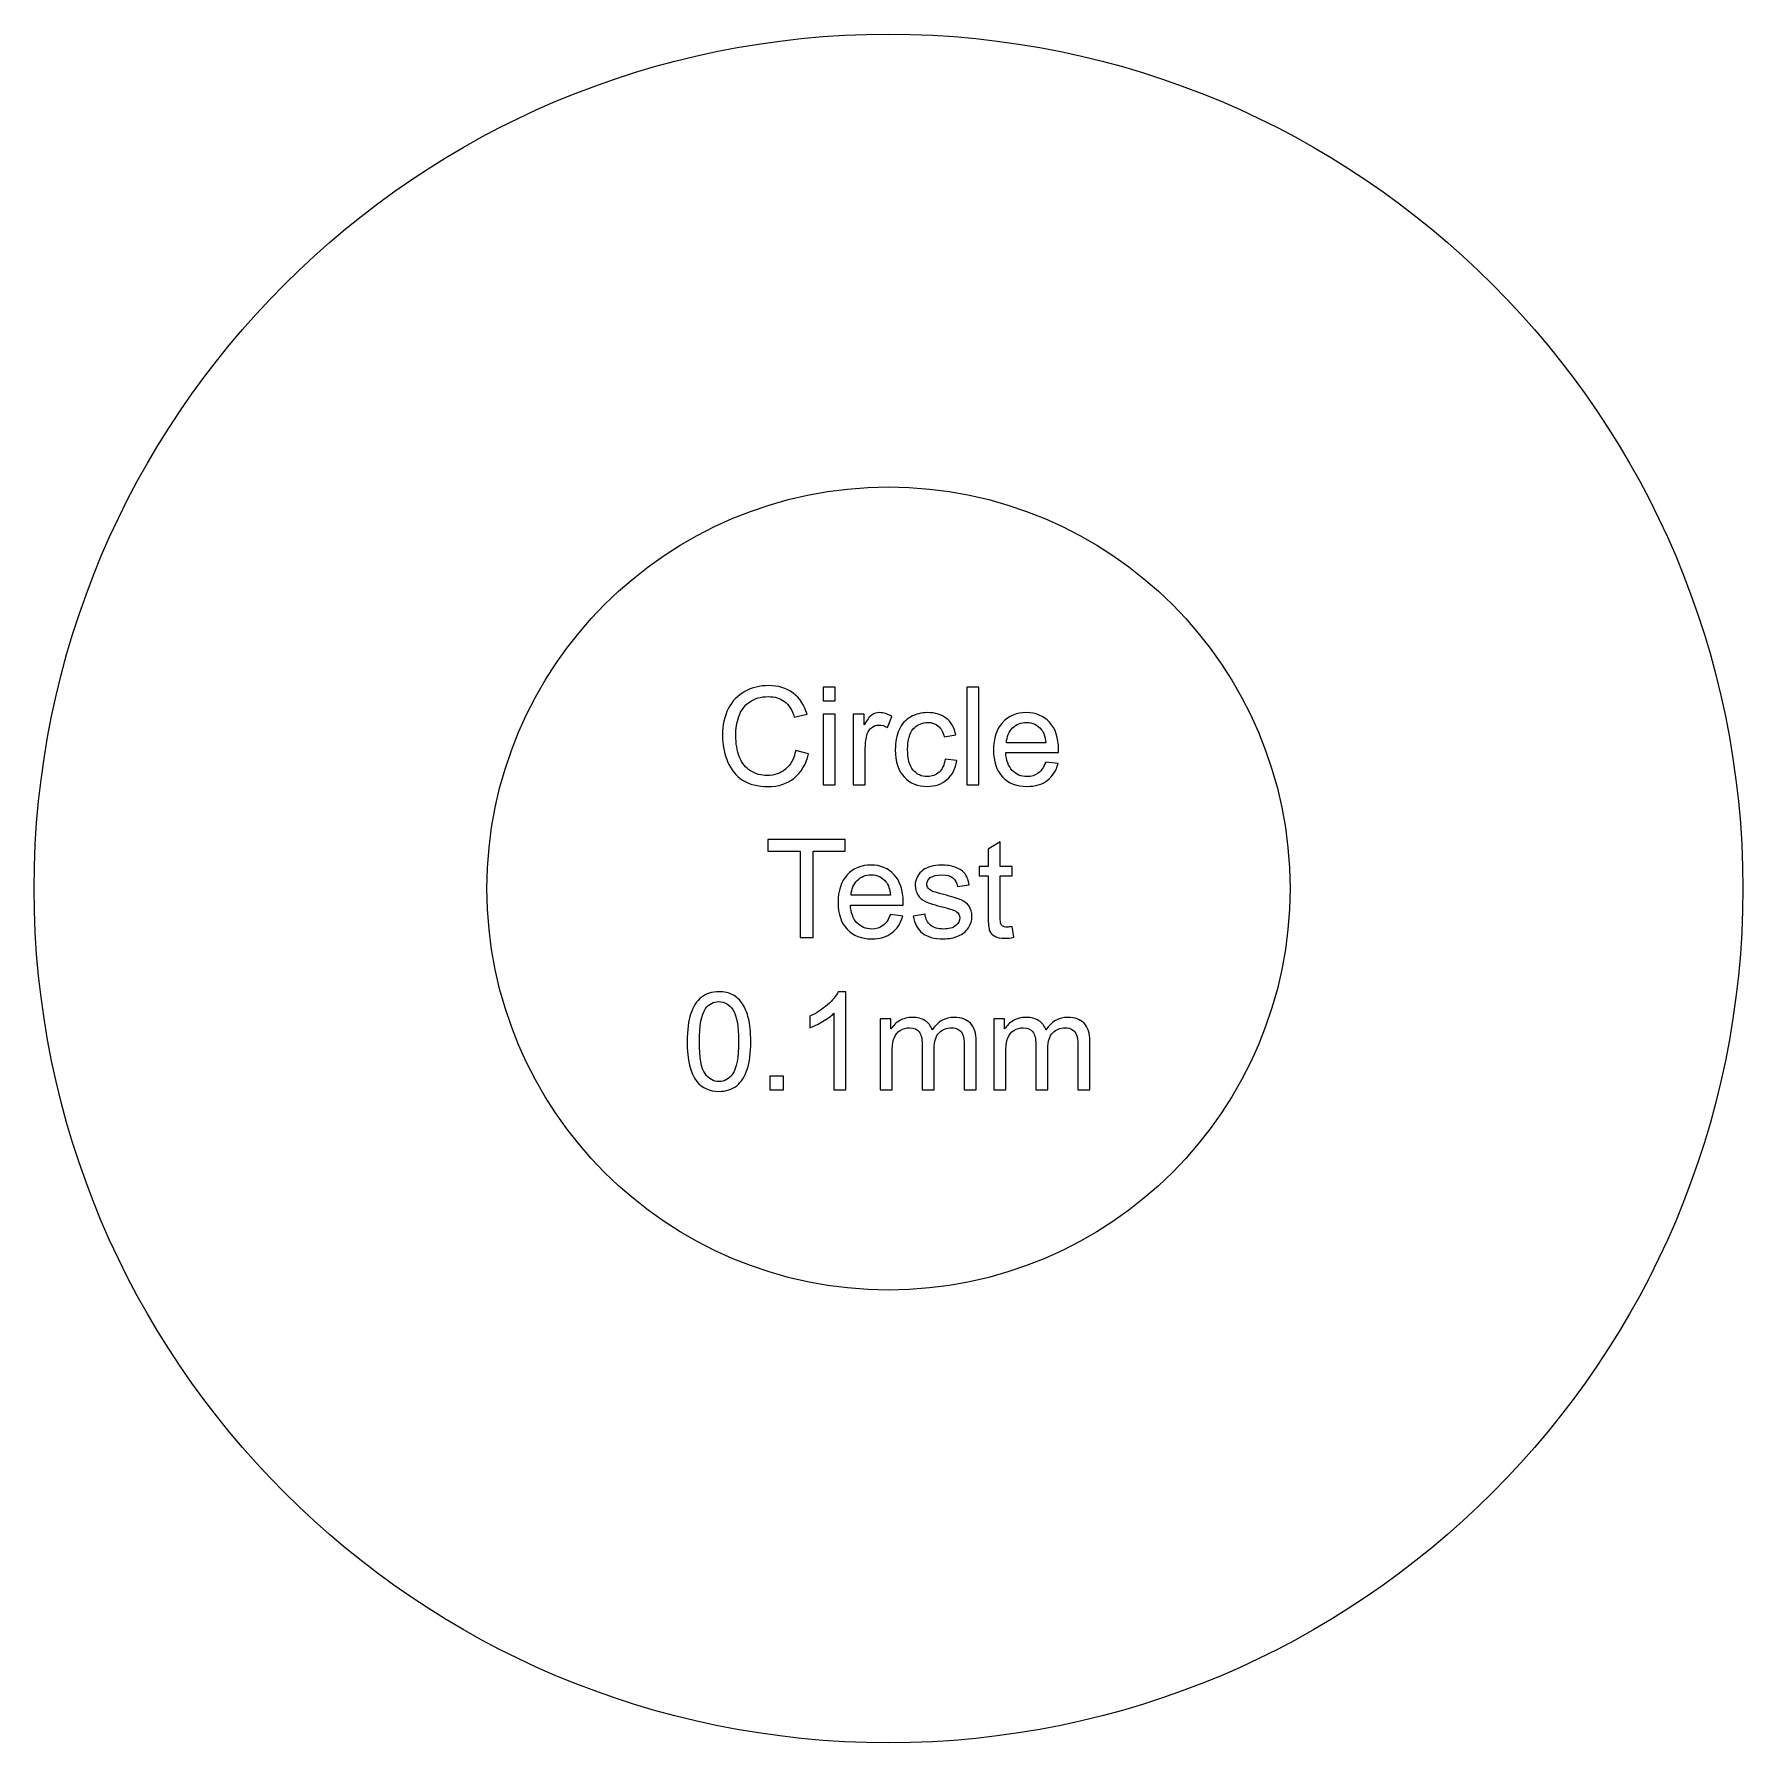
# Model space of a CAD drawing. Extents: x 482 to 593, y 54 to 165.
import ezdxf

# ---------------------------------------------------------------- set-up
doc = ezdxf.new("R2010")
doc.units = 0
doc.header["$MEASUREMENT"] = 0
doc.layers.add('LAYER_1', color=7, linetype='CONTINUOUS')

msp = doc.modelspace()

# ---------------------------------------------------------------- linework, layer by layer
at = {"layer": 'LAYER_1', "color": 250}
for major_axis in [(0, 55.3598), (0, 26.0174)]:
    msp.add_ellipse((537.712, 109.7648), major_axis=major_axis, ratio=1, dxfattribs=at)
for points, knots in [([(531.6973, 118.697), (531.6973, 118.697), (532.5372, 118.4848), (532.5372, 118.4848), (532.5372, 118.4848), (532.3619, 117.7967), (532.0466, 117.2736), (531.5913, 116.9126), (531.5913, 116.9126), (531.136, 116.5516), (530.579, 116.3704), (529.9203, 116.3704), (529.9203, 116.3704), (529.2396, 116.3704), (528.6856, 116.5089), (528.2583, 116.7874), (528.2583, 116.7874), (527.831, 117.0644), (527.5068, 117.4667), (527.2843, 117.9927), (527.2843, 117.9927), (527.0618, 118.5202), (526.9498, 119.0845), (526.9498, 119.6887), (526.9498, 119.6887), (526.9498, 120.3473), (527.0751, 120.9219), (527.327, 121.4126), (527.327, 121.4126), (527.579, 121.9033), (527.9371, 122.2761), (528.4012, 122.531), (528.4012, 122.531), (528.8653, 122.7859), (529.3766, 122.9126), (529.9336, 122.9126), (529.9336, 122.9126), (530.5672, 122.9126), (531.0991, 122.752), (531.5294, 122.4293), (531.5294, 122.4293), (531.9611, 122.1066), (532.2617, 121.6543), (532.4311, 121.0708), (532.4311, 121.0708), (532.4311, 121.0708), (531.6089, 120.8763), (531.6089, 120.8763), (531.6089, 120.8763), (531.4631, 121.336), (531.2494, 121.6719), (530.9709, 121.8812), (530.9709, 121.8812), (530.6924, 122.0919), (530.3418, 122.1965), (529.9189, 122.1965), (529.9189, 122.1965), (529.4341, 122.1965), (529.0274, 122.0801), (528.7018, 121.8473), (528.7018, 121.8473), (528.3762, 121.6145), (528.1463, 121.3006), (528.0152, 120.9087), (528.0152, 120.9087), (527.8825, 120.5153), (527.8162, 120.1101), (527.8162, 119.6931), (527.8162, 119.6931), (527.8162, 119.1553), (527.8943, 118.6852), (528.0505, 118.2844), (528.0505, 118.2844), (528.2067, 117.8822), (528.4498, 117.5831), (528.7799, 117.3842), (528.7799, 117.3842), (529.1099, 117.1852), (529.4665, 117.0865), (529.8511, 117.0865), (529.8511, 117.0865), (530.3197, 117.0865), (530.7145, 117.2221), (531.0387, 117.4917), (531.0387, 117.4917), (531.3629, 117.7628), (531.5824, 118.1636), (531.6973, 118.697)], [0, 0, 0, 0, 0.04347826, 0.04347826, 0.04347826, 0.04347826, 0.08695652, 0.08695652, 0.08695652, 0.08695652, 0.13043478, 0.13043478, 0.13043478, 0.13043478, 0.17391304, 0.17391304, 0.17391304, 0.17391304, 0.2173913, 0.2173913, 0.2173913, 0.2173913, 0.26086957, 0.26086957, 0.26086957, 0.26086957, 0.30434783, 0.30434783, 0.30434783, 0.30434783, 0.34782609, 0.34782609, 0.34782609, 0.34782609, 0.39130435, 0.39130435, 0.39130435, 0.39130435, 0.43478261, 0.43478261, 0.43478261, 0.43478261, 0.47826087, 0.47826087, 0.47826087, 0.47826087, 0.52173913, 0.52173913, 0.52173913, 0.52173913, 0.56521739, 0.56521739, 0.56521739, 0.56521739, 0.60869565, 0.60869565, 0.60869565, 0.60869565, 0.65217391, 0.65217391, 0.65217391, 0.65217391, 0.69565217, 0.69565217, 0.69565217, 0.69565217, 0.73913043, 0.73913043, 0.73913043, 0.73913043, 0.7826087, 0.7826087, 0.7826087, 0.7826087, 0.82608696, 0.82608696, 0.82608696, 0.82608696, 0.86956522, 0.86956522, 0.86956522, 0.86956522, 0.91304348, 0.91304348, 0.91304348, 0.91304348, 1, 1, 1, 1]), ([(533.4758, 121.9224), (533.4758, 121.9224), (533.4758, 122.8065), (533.4758, 122.8065), (533.4758, 122.8065), (533.4758, 122.8065), (534.2538, 122.8065), (534.2538, 122.8065), (534.2538, 122.8065), (534.2538, 122.8065), (534.2538, 121.9224), (534.2538, 121.9224), (534.2538, 121.9224), (534.2538, 121.9224), (533.4758, 121.9224), (533.4758, 121.9224)], [0, 0, 0, 0, 0.2, 0.2, 0.2, 0.2, 0.4, 0.4, 0.4, 0.4, 0.6, 0.6, 0.6, 0.6, 1, 1, 1, 1]), ([(542.7866, 116.4765), (542.7866, 116.4765), (542.7866, 122.8065), (542.7866, 122.8065), (542.7866, 122.8065), (542.7866, 122.8065), (543.5646, 122.8065), (543.5646, 122.8065), (543.5646, 122.8065), (543.5646, 122.8065), (543.5646, 116.4765), (543.5646, 116.4765), (543.5646, 116.4765), (543.5646, 116.4765), (542.7866, 116.4765), (542.7866, 116.4765)], [0, 0, 0, 0, 0.2, 0.2, 0.2, 0.2, 0.4, 0.4, 0.4, 0.4, 0.6, 0.6, 0.6, 0.6, 1, 1, 1, 1]), ([(533.4758, 116.4765), (533.4758, 116.4765), (533.4758, 121.0649), (533.4758, 121.0649), (533.4758, 121.0649), (533.4758, 121.0649), (534.2538, 121.0649), (534.2538, 121.0649), (534.2538, 121.0649), (534.2538, 121.0649), (534.2538, 116.4765), (534.2538, 116.4765), (534.2538, 116.4765), (534.2538, 116.4765), (533.4758, 116.4765), (533.4758, 116.4765)], [0, 0, 0, 0, 0.2, 0.2, 0.2, 0.2, 0.4, 0.4, 0.4, 0.4, 0.6, 0.6, 0.6, 0.6, 1, 1, 1, 1]), ([(535.4311, 116.4765), (535.4311, 116.4765), (535.4311, 121.0649), (535.4311, 121.0649), (535.4311, 121.0649), (535.4311, 121.0649), (536.1295, 121.0649), (536.1295, 121.0649), (536.1295, 121.0649), (536.1295, 121.0649), (536.1295, 120.362), (536.1295, 120.362), (536.1295, 120.362), (536.3078, 120.6877), (536.4728, 120.9028), (536.6246, 121.0059), (536.6246, 121.0059), (536.7763, 121.1106), (536.9428, 121.1621), (537.1241, 121.1621), (537.1241, 121.1621), (537.3863, 121.1621), (537.653, 121.0796), (537.9242, 120.9161), (537.9242, 120.9161), (537.9242, 120.9161), (537.6471, 120.1985), (537.6471, 120.1985), (537.6471, 120.1985), (537.4585, 120.3046), (537.2699, 120.3576), (537.0813, 120.3576), (537.0813, 120.3576), (536.9119, 120.3576), (536.7601, 120.306), (536.626, 120.2044), (536.626, 120.2044), (536.4919, 120.1027), (536.3962, 119.9612), (536.3387, 119.78), (536.3387, 119.78), (536.2518, 119.5045), (536.209, 119.2024), (536.209, 118.8738), (536.209, 118.8738), (536.209, 118.8738), (536.209, 116.4765), (536.209, 116.4765), (536.209, 116.4765), (536.209, 116.4765), (535.4311, 116.4765), (535.4311, 116.4765)], [0, 0, 0, 0, 0.07142857, 0.07142857, 0.07142857, 0.07142857, 0.14285714, 0.14285714, 0.14285714, 0.14285714, 0.21428571, 0.21428571, 0.21428571, 0.21428571, 0.28571429, 0.28571429, 0.28571429, 0.28571429, 0.35714286, 0.35714286, 0.35714286, 0.35714286, 0.42857143, 0.42857143, 0.42857143, 0.42857143, 0.5, 0.5, 0.5, 0.5, 0.57142857, 0.57142857, 0.57142857, 0.57142857, 0.64285714, 0.64285714, 0.64285714, 0.64285714, 0.71428571, 0.71428571, 0.71428571, 0.71428571, 0.78571429, 0.78571429, 0.78571429, 0.78571429, 0.85714286, 0.85714286, 0.85714286, 0.85714286, 1, 1, 1, 1]), ([(541.3809, 118.1563), (541.3809, 118.1563), (542.1412, 118.0502), (542.1412, 118.0502), (542.1412, 118.0502), (542.0572, 117.5271), (541.8451, 117.1189), (541.5017, 116.8228), (541.5017, 116.8228), (541.1584, 116.5266), (540.7355, 116.3793), (540.236, 116.3793), (540.236, 116.3793), (539.6098, 116.3793), (539.1059, 116.5841), (538.7257, 116.9937), (538.7257, 116.9937), (538.3441, 117.4033), (538.154, 117.9898), (538.154, 118.753), (538.154, 118.753), (538.154, 119.2481), (538.2365, 119.6798), (538.4001, 120.0511), (538.4001, 120.0511), (538.5637, 120.421), (538.8127, 120.6995), (539.1486, 120.8836), (539.1486, 120.8836), (539.4831, 121.0693), (539.847, 121.1621), (540.2419, 121.1621), (540.2419, 121.1621), (540.7385, 121.1621), (541.1466, 121.0369), (541.462, 120.7849), (541.462, 120.7849), (541.7788, 120.533), (541.9821, 120.1749), (542.0705, 119.7122), (542.0705, 119.7122), (542.0705, 119.7122), (541.319, 119.5973), (541.319, 119.5973), (541.319, 119.5973), (541.2468, 119.9053), (541.1201, 120.1366), (540.9359, 120.2928), (540.9359, 120.2928), (540.7532, 120.4475), (540.5322, 120.5256), (540.2729, 120.5256), (540.2729, 120.5256), (539.8809, 120.5256), (539.5627, 120.3856), (539.3166, 120.1056), (539.3166, 120.1056), (539.072, 119.8242), (538.9497, 119.3822), (538.9497, 118.7751), (538.9497, 118.7751), (538.9497, 118.1592), (539.0676, 117.7127), (539.3033, 117.4343), (539.3033, 117.4343), (539.5406, 117.1558), (539.8485, 117.0158), (540.2272, 117.0158), (540.2272, 117.0158), (540.5337, 117.0158), (540.7886, 117.1086), (540.9919, 117.2957), (540.9919, 117.2957), (541.1967, 117.4814), (541.3264, 117.7687), (541.3809, 118.1563)], [0, 0, 0, 0, 0.05, 0.05, 0.05, 0.05, 0.1, 0.1, 0.1, 0.1, 0.15, 0.15, 0.15, 0.15, 0.2, 0.2, 0.2, 0.2, 0.25, 0.25, 0.25, 0.25, 0.3, 0.3, 0.3, 0.3, 0.35, 0.35, 0.35, 0.35, 0.4, 0.4, 0.4, 0.4, 0.45, 0.45, 0.45, 0.45, 0.5, 0.5, 0.5, 0.5, 0.55, 0.55, 0.55, 0.55, 0.6, 0.6, 0.6, 0.6, 0.65, 0.65, 0.65, 0.65, 0.7, 0.7, 0.7, 0.7, 0.75, 0.75, 0.75, 0.75, 0.8, 0.8, 0.8, 0.8, 0.85, 0.85, 0.85, 0.85, 0.9, 0.9, 0.9, 0.9, 1, 1, 1, 1]), ([(547.898, 117.9618), (547.898, 117.9618), (548.7025, 117.8557), (548.7025, 117.8557), (548.7025, 117.8557), (548.5773, 117.3886), (548.343, 117.0246), (548.0012, 116.7668), (548.0012, 116.7668), (547.6593, 116.5089), (547.2232, 116.3793), (546.6913, 116.3793), (546.6913, 116.3793), (546.0223, 116.3793), (545.4919, 116.5855), (545.0999, 116.9981), (545.0999, 116.9981), (544.708, 117.4092), (544.512, 117.9883), (544.512, 118.7324), (544.512, 118.7324), (544.512, 119.5015), (544.7095, 120.0998), (545.1058, 120.5241), (545.1058, 120.5241), (545.5022, 120.9499), (546.0164, 121.1621), (546.6485, 121.1621), (546.6485, 121.1621), (547.26, 121.1621), (547.7595, 120.9544), (548.1471, 120.5374), (548.1471, 120.5374), (548.5346, 120.1204), (548.7291, 119.5339), (548.7291, 118.7781), (548.7291, 118.7781), (548.7291, 118.7324), (548.7276, 118.6631), (548.7247, 118.5718), (548.7247, 118.5718), (548.7247, 118.5718), (545.3077, 118.5718), (545.3077, 118.5718), (545.3077, 118.5718), (545.3372, 118.0693), (545.4786, 117.6833), (545.735, 117.4166), (545.735, 117.4166), (545.9899, 117.1499), (546.3096, 117.0158), (546.6913, 117.0158), (546.6913, 117.0158), (546.9756, 117.0158), (547.2188, 117.0909), (547.4192, 117.2412), (547.4192, 117.2412), (547.621, 117.3915), (547.7802, 117.6317), (547.898, 117.9618)], [0, 0, 0, 0, 0.0625, 0.0625, 0.0625, 0.0625, 0.125, 0.125, 0.125, 0.125, 0.1875, 0.1875, 0.1875, 0.1875, 0.25, 0.25, 0.25, 0.25, 0.3125, 0.3125, 0.3125, 0.3125, 0.375, 0.375, 0.375, 0.375, 0.4375, 0.4375, 0.4375, 0.4375, 0.5, 0.5, 0.5, 0.5, 0.5625, 0.5625, 0.5625, 0.5625, 0.625, 0.625, 0.625, 0.625, 0.6875, 0.6875, 0.6875, 0.6875, 0.75, 0.75, 0.75, 0.75, 0.8125, 0.8125, 0.8125, 0.8125, 0.875, 0.875, 0.875, 0.875, 1, 1, 1, 1]), ([(545.3519, 119.2083), (545.3519, 119.2083), (547.9069, 119.2083), (547.9069, 119.2083), (547.9069, 119.2083), (547.873, 119.5944), (547.7743, 119.8832), (547.6137, 120.0762), (547.6137, 120.0762), (547.3676, 120.3753), (547.0464, 120.5256), (546.653, 120.5256), (546.653, 120.5256), (546.2964, 120.5256), (545.9973, 120.4062), (545.7541, 120.1675), (545.7541, 120.1675), (545.5125, 119.9288), (545.3784, 119.6091), (545.3519, 119.2083)], [0, 0, 0, 0, 0.16666667, 0.16666667, 0.16666667, 0.16666667, 0.33333333, 0.33333333, 0.33333333, 0.33333333, 0.5, 0.5, 0.5, 0.5, 0.66666667, 0.66666667, 0.66666667, 0.66666667, 1, 1, 1, 1]), ([(531.9876, 106.5998), (531.9876, 106.5998), (531.9876, 112.1872), (531.9876, 112.1872), (531.9876, 112.1872), (531.9876, 112.1872), (529.9011, 112.1872), (529.9011, 112.1872), (529.9011, 112.1872), (529.9011, 112.1872), (529.9011, 112.9298), (529.9011, 112.9298), (529.9011, 112.9298), (529.9011, 112.9298), (534.9139, 112.9298), (534.9139, 112.9298), (534.9139, 112.9298), (534.9139, 112.9298), (534.9139, 112.1872), (534.9139, 112.1872), (534.9139, 112.1872), (534.9139, 112.1872), (532.8274, 112.1872), (532.8274, 112.1872), (532.8274, 112.1872), (532.8274, 112.1872), (532.8274, 106.5998), (532.8274, 106.5998), (532.8274, 106.5998), (532.8274, 106.5998), (531.9876, 106.5998), (531.9876, 106.5998)], [0, 0, 0, 0, 0.11111111, 0.11111111, 0.11111111, 0.11111111, 0.22222222, 0.22222222, 0.22222222, 0.22222222, 0.33333333, 0.33333333, 0.33333333, 0.33333333, 0.44444444, 0.44444444, 0.44444444, 0.44444444, 0.55555556, 0.55555556, 0.55555556, 0.55555556, 0.66666667, 0.66666667, 0.66666667, 0.66666667, 0.77777778, 0.77777778, 0.77777778, 0.77777778, 1, 1, 1, 1]), ([(545.7277, 107.2938), (545.7277, 107.2938), (545.8338, 106.6072), (545.8338, 106.6072), (545.8338, 106.6072), (545.6157, 106.5615), (545.4197, 106.5379), (545.2488, 106.5379), (545.2488, 106.5379), (544.9674, 106.5379), (544.7493, 106.5821), (544.5931, 106.672), (544.5931, 106.672), (544.4384, 106.7619), (544.3294, 106.8783), (544.266, 107.0242), (544.266, 107.0242), (544.2026, 107.17), (544.1717, 107.4765), (544.1717, 107.9436), (544.1717, 107.9436), (544.1717, 107.9436), (544.1717, 110.587), (544.1717, 110.587), (544.1717, 110.587), (544.1717, 110.587), (543.5971, 110.587), (543.5971, 110.587), (543.5971, 110.587), (543.5971, 110.587), (543.5971, 111.1882), (543.5971, 111.1882), (543.5971, 111.1882), (543.5971, 111.1882), (544.1717, 111.1882), (544.1717, 111.1882), (544.1717, 111.1882), (544.1717, 111.1882), (544.1717, 112.3227), (544.1717, 112.3227), (544.1717, 112.3227), (544.1717, 112.3227), (544.9497, 112.7898), (544.9497, 112.7898), (544.9497, 112.7898), (544.9497, 112.7898), (544.9497, 111.1882), (544.9497, 111.1882), (544.9497, 111.1882), (544.9497, 111.1882), (545.7277, 111.1882), (545.7277, 111.1882), (545.7277, 111.1882), (545.7277, 111.1882), (545.7277, 110.587), (545.7277, 110.587), (545.7277, 110.587), (545.7277, 110.587), (544.9497, 110.587), (544.9497, 110.587), (544.9497, 110.587), (544.9497, 110.587), (544.9497, 107.8994), (544.9497, 107.8994), (544.9497, 107.8994), (544.9497, 107.6769), (544.963, 107.534), (544.991, 107.4706), (544.991, 107.4706), (545.0175, 107.4073), (545.0617, 107.3572), (545.1236, 107.3189), (545.1236, 107.3189), (545.1854, 107.282), (545.2739, 107.2629), (545.3888, 107.2629), (545.3888, 107.2629), (545.4742, 107.2629), (545.5877, 107.2732), (545.7277, 107.2938)], [0, 0, 0, 0, 0.04761905, 0.04761905, 0.04761905, 0.04761905, 0.0952381, 0.0952381, 0.0952381, 0.0952381, 0.14285714, 0.14285714, 0.14285714, 0.14285714, 0.19047619, 0.19047619, 0.19047619, 0.19047619, 0.23809524, 0.23809524, 0.23809524, 0.23809524, 0.28571429, 0.28571429, 0.28571429, 0.28571429, 0.33333333, 0.33333333, 0.33333333, 0.33333333, 0.38095238, 0.38095238, 0.38095238, 0.38095238, 0.42857143, 0.42857143, 0.42857143, 0.42857143, 0.47619048, 0.47619048, 0.47619048, 0.47619048, 0.52380952, 0.52380952, 0.52380952, 0.52380952, 0.57142857, 0.57142857, 0.57142857, 0.57142857, 0.61904762, 0.61904762, 0.61904762, 0.61904762, 0.66666667, 0.66666667, 0.66666667, 0.66666667, 0.71428571, 0.71428571, 0.71428571, 0.71428571, 0.76190476, 0.76190476, 0.76190476, 0.76190476, 0.80952381, 0.80952381, 0.80952381, 0.80952381, 0.85714286, 0.85714286, 0.85714286, 0.85714286, 0.9047619, 0.9047619, 0.9047619, 0.9047619, 1, 1, 1, 1]), ([(537.8313, 108.0851), (537.8313, 108.0851), (538.6358, 107.979), (538.6358, 107.979), (538.6358, 107.979), (538.5106, 107.5119), (538.2763, 107.1479), (537.9345, 106.8901), (537.9345, 106.8901), (537.5926, 106.6322), (537.1565, 106.5026), (536.6246, 106.5026), (536.6246, 106.5026), (535.9556, 106.5026), (535.4252, 106.7088), (535.0332, 107.1214), (535.0332, 107.1214), (534.6413, 107.5325), (534.4453, 108.1116), (534.4453, 108.8557), (534.4453, 108.8557), (534.4453, 109.6248), (534.6428, 110.2231), (535.0391, 110.6474), (535.0391, 110.6474), (535.4355, 111.0732), (535.9497, 111.2854), (536.5818, 111.2854), (536.5818, 111.2854), (537.1933, 111.2854), (537.6928, 111.0777), (538.0804, 110.6607), (538.0804, 110.6607), (538.4679, 110.2437), (538.6624, 109.6572), (538.6624, 108.9014), (538.6624, 108.9014), (538.6624, 108.8557), (538.6609, 108.7864), (538.658, 108.6951), (538.658, 108.6951), (538.658, 108.6951), (535.241, 108.6951), (535.241, 108.6951), (535.241, 108.6951), (535.2705, 108.1926), (535.4119, 107.8066), (535.6683, 107.5399), (535.6683, 107.5399), (535.9232, 107.2732), (536.2429, 107.1391), (536.6246, 107.1391), (536.6246, 107.1391), (536.9089, 107.1391), (537.1521, 107.2142), (537.3525, 107.3645), (537.3525, 107.3645), (537.5543, 107.5148), (537.7135, 107.755), (537.8313, 108.0851)], [0, 0, 0, 0, 0.0625, 0.0625, 0.0625, 0.0625, 0.125, 0.125, 0.125, 0.125, 0.1875, 0.1875, 0.1875, 0.1875, 0.25, 0.25, 0.25, 0.25, 0.3125, 0.3125, 0.3125, 0.3125, 0.375, 0.375, 0.375, 0.375, 0.4375, 0.4375, 0.4375, 0.4375, 0.5, 0.5, 0.5, 0.5, 0.5625, 0.5625, 0.5625, 0.5625, 0.625, 0.625, 0.625, 0.625, 0.6875, 0.6875, 0.6875, 0.6875, 0.75, 0.75, 0.75, 0.75, 0.8125, 0.8125, 0.8125, 0.8125, 0.875, 0.875, 0.875, 0.875, 1, 1, 1, 1]), ([(539.3093, 107.9701), (539.3093, 107.9701), (540.0784, 108.0939), (540.0784, 108.0939), (540.0784, 108.0939), (540.1211, 107.7859), (540.242, 107.5502), (540.4394, 107.3852), (540.4394, 107.3852), (540.6369, 107.2216), (540.9139, 107.1391), (541.2675, 107.1391), (541.2675, 107.1391), (541.6256, 107.1391), (541.8908, 107.2113), (542.0646, 107.3572), (542.0646, 107.3572), (542.237, 107.5016), (542.324, 107.6725), (542.324, 107.8685), (542.324, 107.8685), (542.324, 108.0438), (542.2459, 108.1823), (542.0912, 108.2825), (542.0912, 108.2825), (541.9821, 108.3518), (541.7169, 108.4387), (541.2955, 108.5462), (541.2955, 108.5462), (540.7267, 108.6892), (540.3333, 108.8129), (540.1123, 108.9176), (540.1123, 108.9176), (539.8928, 109.0237), (539.7263, 109.1681), (539.6128, 109.3537), (539.6128, 109.3537), (539.4993, 109.5379), (539.4419, 109.7427), (539.4419, 109.9667), (539.4419, 109.9667), (539.4419, 110.1715), (539.489, 110.3601), (539.5819, 110.534), (539.5819, 110.534), (539.6762, 110.7078), (539.8029, 110.8522), (539.9635, 110.9672), (539.9635, 110.9672), (540.0843, 111.0556), (540.2493, 111.1307), (540.4571, 111.1926), (540.4571, 111.1926), (540.6663, 111.2545), (540.8888, 111.2854), (541.1275, 111.2854), (541.1275, 111.2854), (541.487, 111.2854), (541.8024, 111.2339), (542.0735, 111.1292), (542.0735, 111.1292), (542.3461, 111.0261), (542.5465, 110.8846), (542.6761, 110.7078), (542.6761, 110.7078), (542.8043, 110.5295), (542.8942, 110.2923), (542.9428, 109.9947), (542.9428, 109.9947), (542.9428, 109.9947), (542.1825, 109.8886), (542.1825, 109.8886), (542.1825, 109.8886), (542.1486, 110.1273), (542.0484, 110.3144), (541.8834, 110.4485), (541.8834, 110.4485), (541.7184, 110.5826), (541.4856, 110.6489), (541.1835, 110.6489), (541.1835, 110.6489), (540.8284, 110.6489), (540.5735, 110.5899), (540.4217, 110.4721), (540.4217, 110.4721), (540.27, 110.3542), (540.1933, 110.2157), (540.1933, 110.058), (540.1933, 110.058), (540.1933, 109.9578), (540.2243, 109.8665), (540.2876, 109.7854), (540.2876, 109.7854), (540.351, 109.7029), (540.4497, 109.6337), (540.5853, 109.5791), (540.5853, 109.5791), (540.6634, 109.5497), (540.8903, 109.4834), (541.2704, 109.3802), (541.2704, 109.3802), (541.8186, 109.2344), (542.2017, 109.1135), (542.4198, 109.0207), (542.4198, 109.0207), (542.6378, 108.9279), (542.8087, 108.7908), (542.9325, 108.614), (542.9325, 108.614), (543.0578, 108.4357), (543.1196, 108.2147), (543.1196, 107.9495), (543.1196, 107.9495), (543.1196, 107.6916), (543.0445, 107.4485), (542.8927, 107.2201), (542.8927, 107.2201), (542.741, 106.9917), (542.5229, 106.8149), (542.2385, 106.6897), (542.2385, 106.6897), (541.9527, 106.5644), (541.63, 106.5026), (541.2704, 106.5026), (541.2704, 106.5026), (540.6752, 106.5026), (540.2199, 106.6263), (539.9075, 106.8724), (539.9075, 106.8724), (539.5951, 107.1199), (539.3962, 107.4854), (539.3093, 107.9701)], [0, 0, 0, 0, 0.02941176, 0.02941176, 0.02941176, 0.02941176, 0.05882353, 0.05882353, 0.05882353, 0.05882353, 0.08823529, 0.08823529, 0.08823529, 0.08823529, 0.11764706, 0.11764706, 0.11764706, 0.11764706, 0.14705882, 0.14705882, 0.14705882, 0.14705882, 0.17647059, 0.17647059, 0.17647059, 0.17647059, 0.20588235, 0.20588235, 0.20588235, 0.20588235, 0.23529412, 0.23529412, 0.23529412, 0.23529412, 0.26470588, 0.26470588, 0.26470588, 0.26470588, 0.29411765, 0.29411765, 0.29411765, 0.29411765, 0.32352941, 0.32352941, 0.32352941, 0.32352941, 0.35294118, 0.35294118, 0.35294118, 0.35294118, 0.38235294, 0.38235294, 0.38235294, 0.38235294, 0.41176471, 0.41176471, 0.41176471, 0.41176471, 0.44117647, 0.44117647, 0.44117647, 0.44117647, 0.47058824, 0.47058824, 0.47058824, 0.47058824, 0.5, 0.5, 0.5, 0.5, 0.52941176, 0.52941176, 0.52941176, 0.52941176, 0.55882353, 0.55882353, 0.55882353, 0.55882353, 0.58823529, 0.58823529, 0.58823529, 0.58823529, 0.61764706, 0.61764706, 0.61764706, 0.61764706, 0.64705882, 0.64705882, 0.64705882, 0.64705882, 0.67647059, 0.67647059, 0.67647059, 0.67647059, 0.70588235, 0.70588235, 0.70588235, 0.70588235, 0.73529412, 0.73529412, 0.73529412, 0.73529412, 0.76470588, 0.76470588, 0.76470588, 0.76470588, 0.79411765, 0.79411765, 0.79411765, 0.79411765, 0.82352941, 0.82352941, 0.82352941, 0.82352941, 0.85294118, 0.85294118, 0.85294118, 0.85294118, 0.88235294, 0.88235294, 0.88235294, 0.88235294, 0.91176471, 0.91176471, 0.91176471, 0.91176471, 0.94117647, 0.94117647, 0.94117647, 0.94117647, 1, 1, 1, 1]), ([(535.2852, 109.3316), (535.2852, 109.3316), (537.8402, 109.3316), (537.8402, 109.3316), (537.8402, 109.3316), (537.8063, 109.7177), (537.7076, 110.0065), (537.547, 110.1995), (537.547, 110.1995), (537.3009, 110.4986), (536.9797, 110.6489), (536.5863, 110.6489), (536.5863, 110.6489), (536.2297, 110.6489), (535.9306, 110.5295), (535.6874, 110.2908), (535.6874, 110.2908), (535.4458, 110.0521), (535.3117, 109.7324), (535.2852, 109.3316)], [0, 0, 0, 0, 0.16666667, 0.16666667, 0.16666667, 0.16666667, 0.33333333, 0.33333333, 0.33333333, 0.33333333, 0.5, 0.5, 0.5, 0.5, 0.66666667, 0.66666667, 0.66666667, 0.66666667, 1, 1, 1, 1]), ([(524.6666, 99.8468), (524.6666, 100.5939), (524.7432, 101.198), (524.8965, 101.6548), (524.8965, 101.6548), (525.0512, 102.113), (525.2796, 102.4652), (525.5831, 102.7113), (525.5831, 102.7113), (525.8852, 102.9573), (526.2668, 103.0796), (526.7265, 103.0796), (526.7265, 103.0796), (527.0654, 103.0796), (527.3631, 103.0119), (527.6209, 102.8748), (527.6209, 102.8748), (527.8773, 102.7378), (528.0895, 102.5403), (528.2545, 102.2825), (528.2545, 102.2825), (528.4195, 102.0261), (528.5492, 101.7123), (528.6435, 101.3424), (528.6435, 101.3424), (528.7393, 100.9726), (528.7864, 100.4731), (528.7864, 99.8468), (528.7864, 99.8468), (528.7864, 99.1042), (528.7098, 98.503), (528.558, 98.0463), (528.558, 98.0463), (528.4063, 97.588), (528.1779, 97.2359), (527.8744, 96.9883), (527.8744, 96.9883), (527.5723, 96.7408), (527.1892, 96.617), (526.7265, 96.617), (526.7265, 96.617), (526.118, 96.617), (525.6391, 96.8336), (525.2914, 97.2683), (525.2914, 97.2683), (524.8744, 97.7987), (524.6666, 98.6578), (524.6666, 99.8468)], [0, 0, 0, 0, 0.07692308, 0.07692308, 0.07692308, 0.07692308, 0.15384615, 0.15384615, 0.15384615, 0.15384615, 0.23076923, 0.23076923, 0.23076923, 0.23076923, 0.30769231, 0.30769231, 0.30769231, 0.30769231, 0.38461538, 0.38461538, 0.38461538, 0.38461538, 0.46153846, 0.46153846, 0.46153846, 0.46153846, 0.53846154, 0.53846154, 0.53846154, 0.53846154, 0.61538462, 0.61538462, 0.61538462, 0.61538462, 0.69230769, 0.69230769, 0.69230769, 0.69230769, 0.76923077, 0.76923077, 0.76923077, 0.76923077, 0.84615385, 0.84615385, 0.84615385, 0.84615385, 1, 1, 1, 1]), ([(534.9574, 96.7231), (534.9574, 96.7231), (534.1794, 96.7231), (534.1794, 96.7231), (534.1794, 96.7231), (534.1794, 96.7231), (534.1794, 101.6769), (534.1794, 101.6769), (534.1794, 101.6769), (533.9923, 101.4971), (533.7462, 101.3188), (533.4427, 101.1406), (533.4427, 101.1406), (533.1391, 100.9623), (532.8651, 100.8282), (532.6234, 100.7398), (532.6234, 100.7398), (532.6234, 100.7398), (532.6234, 101.4912), (532.6234, 101.4912), (532.6234, 101.4912), (533.0581, 101.6946), (533.4382, 101.9421), (533.7639, 102.2339), (533.7639, 102.2339), (534.0895, 102.5241), (534.3208, 102.8056), (534.4564, 103.0796), (534.4564, 103.0796), (534.4564, 103.0796), (534.9574, 103.0796), (534.9574, 103.0796), (534.9574, 103.0796), (534.9574, 103.0796), (534.9574, 96.7231), (534.9574, 96.7231)], [0, 0, 0, 0, 0.1, 0.1, 0.1, 0.1, 0.2, 0.2, 0.2, 0.2, 0.3, 0.3, 0.3, 0.3, 0.4, 0.4, 0.4, 0.4, 0.5, 0.5, 0.5, 0.5, 0.6, 0.6, 0.6, 0.6, 0.7, 0.7, 0.7, 0.7, 0.8, 0.8, 0.8, 0.8, 1, 1, 1, 1]), ([(525.4623, 99.8439), (525.4623, 98.8022), (525.5831, 98.1096), (525.8262, 97.7678), (525.8262, 97.7678), (526.0694, 97.4245), (526.3699, 97.2535), (526.7265, 97.2535), (526.7265, 97.2535), (527.0831, 97.2535), (527.3837, 97.4259), (527.6268, 97.7693), (527.6268, 97.7693), (527.8699, 98.1141), (527.9908, 98.8051), (527.9908, 99.8439), (527.9908, 99.8439), (527.9908, 100.8856), (527.8699, 101.5782), (527.6268, 101.92), (527.6268, 101.92), (527.3852, 102.2633), (527.0816, 102.4343), (526.7177, 102.4343), (526.7177, 102.4343), (526.3611, 102.4343), (526.0752, 102.2825), (525.8616, 101.9804), (525.8616, 101.9804), (525.5949, 101.5959), (525.4623, 100.8827), (525.4623, 99.8439)], [0, 0, 0, 0, 0.11111111, 0.11111111, 0.11111111, 0.11111111, 0.22222222, 0.22222222, 0.22222222, 0.22222222, 0.33333333, 0.33333333, 0.33333333, 0.33333333, 0.44444444, 0.44444444, 0.44444444, 0.44444444, 0.55555556, 0.55555556, 0.55555556, 0.55555556, 0.66666667, 0.66666667, 0.66666667, 0.66666667, 0.77777778, 0.77777778, 0.77777778, 0.77777778, 1, 1, 1, 1]), ([(537.1691, 96.7231), (537.1691, 96.7231), (537.1691, 101.3115), (537.1691, 101.3115), (537.1691, 101.3115), (537.1691, 101.3115), (537.8675, 101.3115), (537.8675, 101.3115), (537.8675, 101.3115), (537.8675, 101.3115), (537.8675, 100.6631), (537.8675, 100.6631), (537.8675, 100.6631), (538.0104, 100.8871), (538.202, 101.0684), (538.4407, 101.2039), (538.4407, 101.2039), (538.6794, 101.3409), (538.9505, 101.4087), (539.2555, 101.4087), (539.2555, 101.4087), (539.5944, 101.4087), (539.8729, 101.338), (540.0895, 101.198), (540.0895, 101.198), (540.3061, 101.0566), (540.4593, 100.8606), (540.5478, 100.6072), (540.5478, 100.6072), (540.9132, 101.142), (541.3862, 101.4087), (541.9696, 101.4087), (541.9696, 101.4087), (542.4264, 101.4087), (542.7786, 101.2835), (543.0232, 101.0315), (543.0232, 101.0315), (543.2692, 100.7796), (543.393, 100.392), (543.393, 99.869), (543.393, 99.869), (543.393, 99.869), (543.393, 96.7231), (543.393, 96.7231), (543.393, 96.7231), (543.393, 96.7231), (542.615, 96.7231), (542.615, 96.7231), (542.615, 96.7231), (542.615, 96.7231), (542.615, 99.6111), (542.615, 99.6111), (542.615, 99.6111), (542.615, 99.9205), (542.5885, 100.1445), (542.5384, 100.2815), (542.5384, 100.2815), (542.4883, 100.4186), (542.397, 100.5276), (542.2629, 100.6116), (542.2629, 100.6116), (542.1303, 100.6956), (541.9741, 100.7368), (541.7958, 100.7368), (541.7958, 100.7368), (541.4716, 100.7368), (541.2034, 100.6293), (540.9898, 100.4156), (540.9898, 100.4156), (540.7761, 100.2005), (540.67, 99.8572), (540.67, 99.3857), (540.67, 99.3857), (540.67, 99.3857), (540.67, 96.7231), (540.67, 96.7231), (540.67, 96.7231), (540.67, 96.7231), (539.8921, 96.7231), (539.8921, 96.7231), (539.8921, 96.7231), (539.8921, 96.7231), (539.8921, 99.701), (539.8921, 99.701), (539.8921, 99.701), (539.8921, 100.0458), (539.8287, 100.3051), (539.702, 100.4775), (539.702, 100.4775), (539.5753, 100.6499), (539.3675, 100.7368), (539.0802, 100.7368), (539.0802, 100.7368), (538.8621, 100.7368), (538.6602, 100.6794), (538.4746, 100.5644), (538.4746, 100.5644), (538.2889, 100.4495), (538.1548, 100.2815), (538.0709, 100.059), (538.0709, 100.059), (537.9883, 99.838), (537.9471, 99.5183), (537.9471, 99.1013), (537.9471, 99.1013), (537.9471, 99.1013), (537.9471, 96.7231), (537.9471, 96.7231), (537.9471, 96.7231), (537.9471, 96.7231), (537.1691, 96.7231), (537.1691, 96.7231)], [0, 0, 0, 0, 0.03448276, 0.03448276, 0.03448276, 0.03448276, 0.06896552, 0.06896552, 0.06896552, 0.06896552, 0.10344828, 0.10344828, 0.10344828, 0.10344828, 0.13793103, 0.13793103, 0.13793103, 0.13793103, 0.17241379, 0.17241379, 0.17241379, 0.17241379, 0.20689655, 0.20689655, 0.20689655, 0.20689655, 0.24137931, 0.24137931, 0.24137931, 0.24137931, 0.27586207, 0.27586207, 0.27586207, 0.27586207, 0.31034483, 0.31034483, 0.31034483, 0.31034483, 0.34482759, 0.34482759, 0.34482759, 0.34482759, 0.37931034, 0.37931034, 0.37931034, 0.37931034, 0.4137931, 0.4137931, 0.4137931, 0.4137931, 0.44827586, 0.44827586, 0.44827586, 0.44827586, 0.48275862, 0.48275862, 0.48275862, 0.48275862, 0.51724138, 0.51724138, 0.51724138, 0.51724138, 0.55172414, 0.55172414, 0.55172414, 0.55172414, 0.5862069, 0.5862069, 0.5862069, 0.5862069, 0.62068966, 0.62068966, 0.62068966, 0.62068966, 0.65517241, 0.65517241, 0.65517241, 0.65517241, 0.68965517, 0.68965517, 0.68965517, 0.68965517, 0.72413793, 0.72413793, 0.72413793, 0.72413793, 0.75862069, 0.75862069, 0.75862069, 0.75862069, 0.79310345, 0.79310345, 0.79310345, 0.79310345, 0.82758621, 0.82758621, 0.82758621, 0.82758621, 0.86206897, 0.86206897, 0.86206897, 0.86206897, 0.89655172, 0.89655172, 0.89655172, 0.89655172, 0.93103448, 0.93103448, 0.93103448, 0.93103448, 1, 1, 1, 1]), ([(544.5335, 96.7231), (544.5335, 96.7231), (544.5335, 101.3115), (544.5335, 101.3115), (544.5335, 101.3115), (544.5335, 101.3115), (545.2319, 101.3115), (545.2319, 101.3115), (545.2319, 101.3115), (545.2319, 101.3115), (545.2319, 100.6631), (545.2319, 100.6631), (545.2319, 100.6631), (545.3748, 100.8871), (545.5664, 101.0684), (545.8051, 101.2039), (545.8051, 101.2039), (546.0438, 101.3409), (546.3149, 101.4087), (546.6199, 101.4087), (546.6199, 101.4087), (546.9588, 101.4087), (547.2373, 101.338), (547.4539, 101.198), (547.4539, 101.198), (547.6705, 101.0566), (547.8237, 100.8606), (547.9122, 100.6072), (547.9122, 100.6072), (548.2776, 101.142), (548.7506, 101.4087), (549.334, 101.4087), (549.334, 101.4087), (549.7908, 101.4087), (550.143, 101.2835), (550.3876, 101.0315), (550.3876, 101.0315), (550.6336, 100.7796), (550.7574, 100.392), (550.7574, 99.869), (550.7574, 99.869), (550.7574, 99.869), (550.7574, 96.7231), (550.7574, 96.7231), (550.7574, 96.7231), (550.7574, 96.7231), (549.9794, 96.7231), (549.9794, 96.7231), (549.9794, 96.7231), (549.9794, 96.7231), (549.9794, 99.6111), (549.9794, 99.6111), (549.9794, 99.6111), (549.9794, 99.9205), (549.9529, 100.1445), (549.9028, 100.2815), (549.9028, 100.2815), (549.8527, 100.4186), (549.7614, 100.5276), (549.6273, 100.6116), (549.6273, 100.6116), (549.4947, 100.6956), (549.3385, 100.7368), (549.1602, 100.7368), (549.1602, 100.7368), (548.836, 100.7368), (548.5678, 100.6293), (548.3542, 100.4156), (548.3542, 100.4156), (548.1405, 100.2005), (548.0344, 99.8572), (548.0344, 99.3857), (548.0344, 99.3857), (548.0344, 99.3857), (548.0344, 96.7231), (548.0344, 96.7231), (548.0344, 96.7231), (548.0344, 96.7231), (547.2565, 96.7231), (547.2565, 96.7231), (547.2565, 96.7231), (547.2565, 96.7231), (547.2565, 99.701), (547.2565, 99.701), (547.2565, 99.701), (547.2565, 100.0458), (547.1931, 100.3051), (547.0664, 100.4775), (547.0664, 100.4775), (546.9397, 100.6499), (546.7319, 100.7368), (546.4446, 100.7368), (546.4446, 100.7368), (546.2265, 100.7368), (546.0246, 100.6794), (545.839, 100.5644), (545.839, 100.5644), (545.6533, 100.4495), (545.5192, 100.2815), (545.4353, 100.059), (545.4353, 100.059), (545.3527, 99.838), (545.3115, 99.5183), (545.3115, 99.1013), (545.3115, 99.1013), (545.3115, 99.1013), (545.3115, 96.7231), (545.3115, 96.7231), (545.3115, 96.7231), (545.3115, 96.7231), (544.5335, 96.7231), (544.5335, 96.7231)], [0, 0, 0, 0, 0.03448276, 0.03448276, 0.03448276, 0.03448276, 0.06896552, 0.06896552, 0.06896552, 0.06896552, 0.10344828, 0.10344828, 0.10344828, 0.10344828, 0.13793103, 0.13793103, 0.13793103, 0.13793103, 0.17241379, 0.17241379, 0.17241379, 0.17241379, 0.20689655, 0.20689655, 0.20689655, 0.20689655, 0.24137931, 0.24137931, 0.24137931, 0.24137931, 0.27586207, 0.27586207, 0.27586207, 0.27586207, 0.31034483, 0.31034483, 0.31034483, 0.31034483, 0.34482759, 0.34482759, 0.34482759, 0.34482759, 0.37931034, 0.37931034, 0.37931034, 0.37931034, 0.4137931, 0.4137931, 0.4137931, 0.4137931, 0.44827586, 0.44827586, 0.44827586, 0.44827586, 0.48275862, 0.48275862, 0.48275862, 0.48275862, 0.51724138, 0.51724138, 0.51724138, 0.51724138, 0.55172414, 0.55172414, 0.55172414, 0.55172414, 0.5862069, 0.5862069, 0.5862069, 0.5862069, 0.62068966, 0.62068966, 0.62068966, 0.62068966, 0.65517241, 0.65517241, 0.65517241, 0.65517241, 0.68965517, 0.68965517, 0.68965517, 0.68965517, 0.72413793, 0.72413793, 0.72413793, 0.72413793, 0.75862069, 0.75862069, 0.75862069, 0.75862069, 0.79310345, 0.79310345, 0.79310345, 0.79310345, 0.82758621, 0.82758621, 0.82758621, 0.82758621, 0.86206897, 0.86206897, 0.86206897, 0.86206897, 0.89655172, 0.89655172, 0.89655172, 0.89655172, 0.93103448, 0.93103448, 0.93103448, 0.93103448, 1, 1, 1, 1]), ([(530.0168, 96.7231), (530.0168, 96.7231), (530.0168, 97.6072), (530.0168, 97.6072), (530.0168, 97.6072), (530.0168, 97.6072), (530.9009, 97.6072), (530.9009, 97.6072), (530.9009, 97.6072), (530.9009, 97.6072), (530.9009, 96.7231), (530.9009, 96.7231), (530.9009, 96.7231), (530.9009, 96.7231), (530.0168, 96.7231), (530.0168, 96.7231)], [0, 0, 0, 0, 0.2, 0.2, 0.2, 0.2, 0.4, 0.4, 0.4, 0.4, 0.6, 0.6, 0.6, 0.6, 1, 1, 1, 1])]:
    msp.add_open_spline(points, degree=3, knots=knots, dxfattribs=at)

doc.saveas('drawing.dxf')
